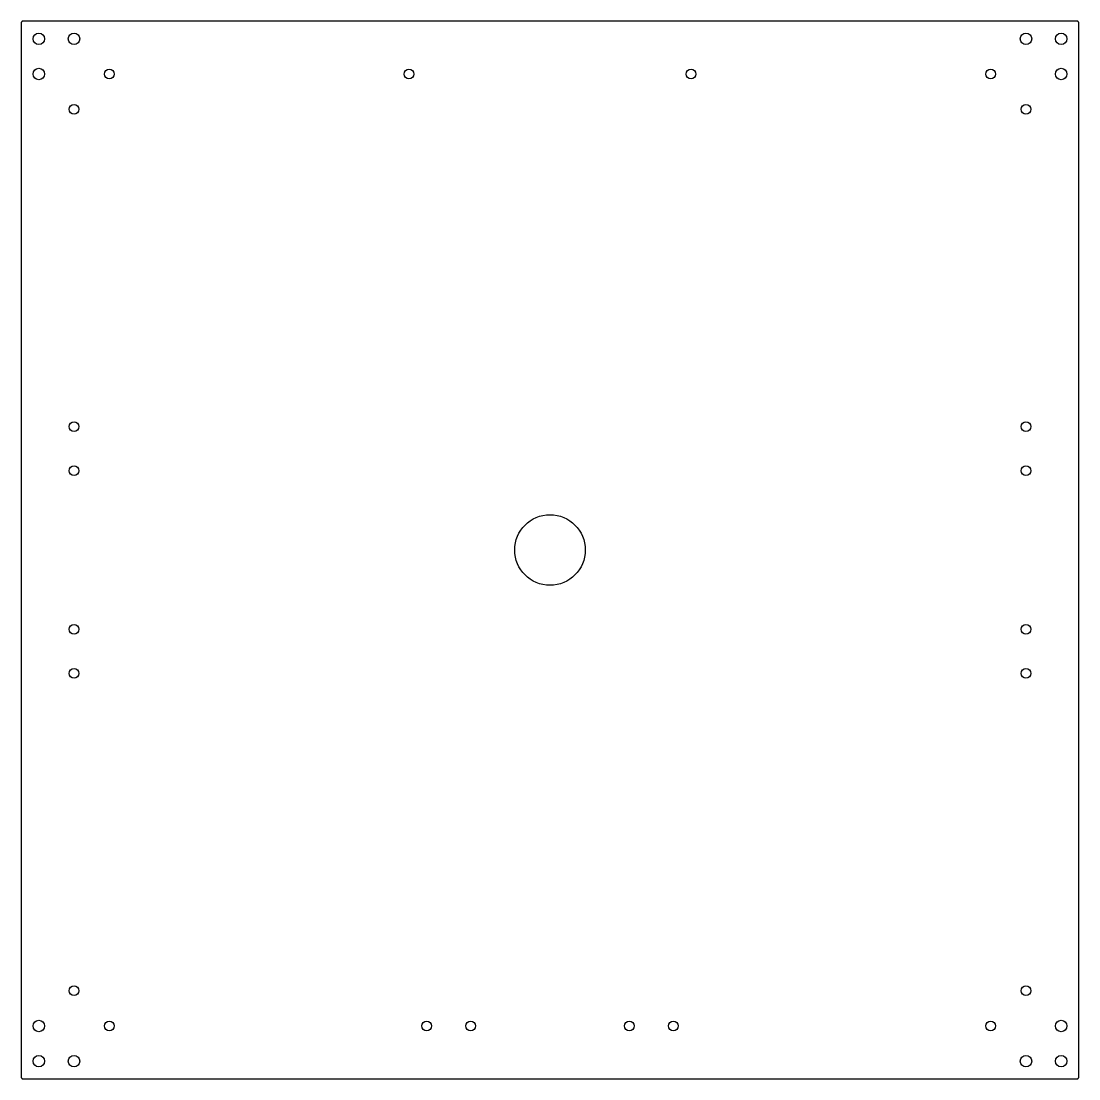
# Model space of a CAD drawing. Header units: millimetres. Extents: x -325 to 275, y -275 to 325.
import ezdxf

# ---------------------------------------------------------------- set-up
doc = ezdxf.new("R2010")
doc.units = ezdxf.units.MM
doc.layers.get('0').update_dxf_attribs({"linetype": 'CONTINUOUS'})

msp = doc.modelspace()

# ---------------------------------------------------------------- linework, layer by layer
msp.add_lwpolyline([(275, -274), (275, 324, 0.414214), (274, 325), (-324, 325, 0.414214), (-325, 324), (-325, -274, 0.414214), (-324, -275), (274, -275, 0.414214)], format="xyb", close=True)
for centre, radius in [((-315, 315), 3.25), ((-295, 315), 3.25), ((245, 315), 3.25), ((265, 315), 3.25), ((-315, 295), 3.25), ((-275, 295), 2.75), ((-105, 295), 2.75), ((55, 295), 2.75), ((225, 295), 2.75), ((265, 295), 3.25), ((-295, 275), 2.75), ((245, 275), 2.75), ((-295, 95), 2.75), ((245, 95), 2.75), ((-295, 70), 2.75), ((245, 70), 2.75), ((-25, 25), 20), ((-295, -20), 2.75), ((245, -20), 2.75), ((-295, -45), 2.75), ((245, -45), 2.75), ((-295, -225), 2.75), ((245, -225), 2.75), ((-315, -245), 3.25), ((-275, -245), 2.75), ((-95, -245), 2.75), ((-70, -245), 2.75), ((20, -245), 2.75), ((45, -245), 2.75), ((225, -245), 2.75), ((265, -245), 3.25), ((-315, -265), 3.25), ((-295, -265), 3.25), ((245, -265), 3.25), ((265, -265), 3.25)]:
    msp.add_circle(centre, radius)

doc.saveas('drawing.dxf')
